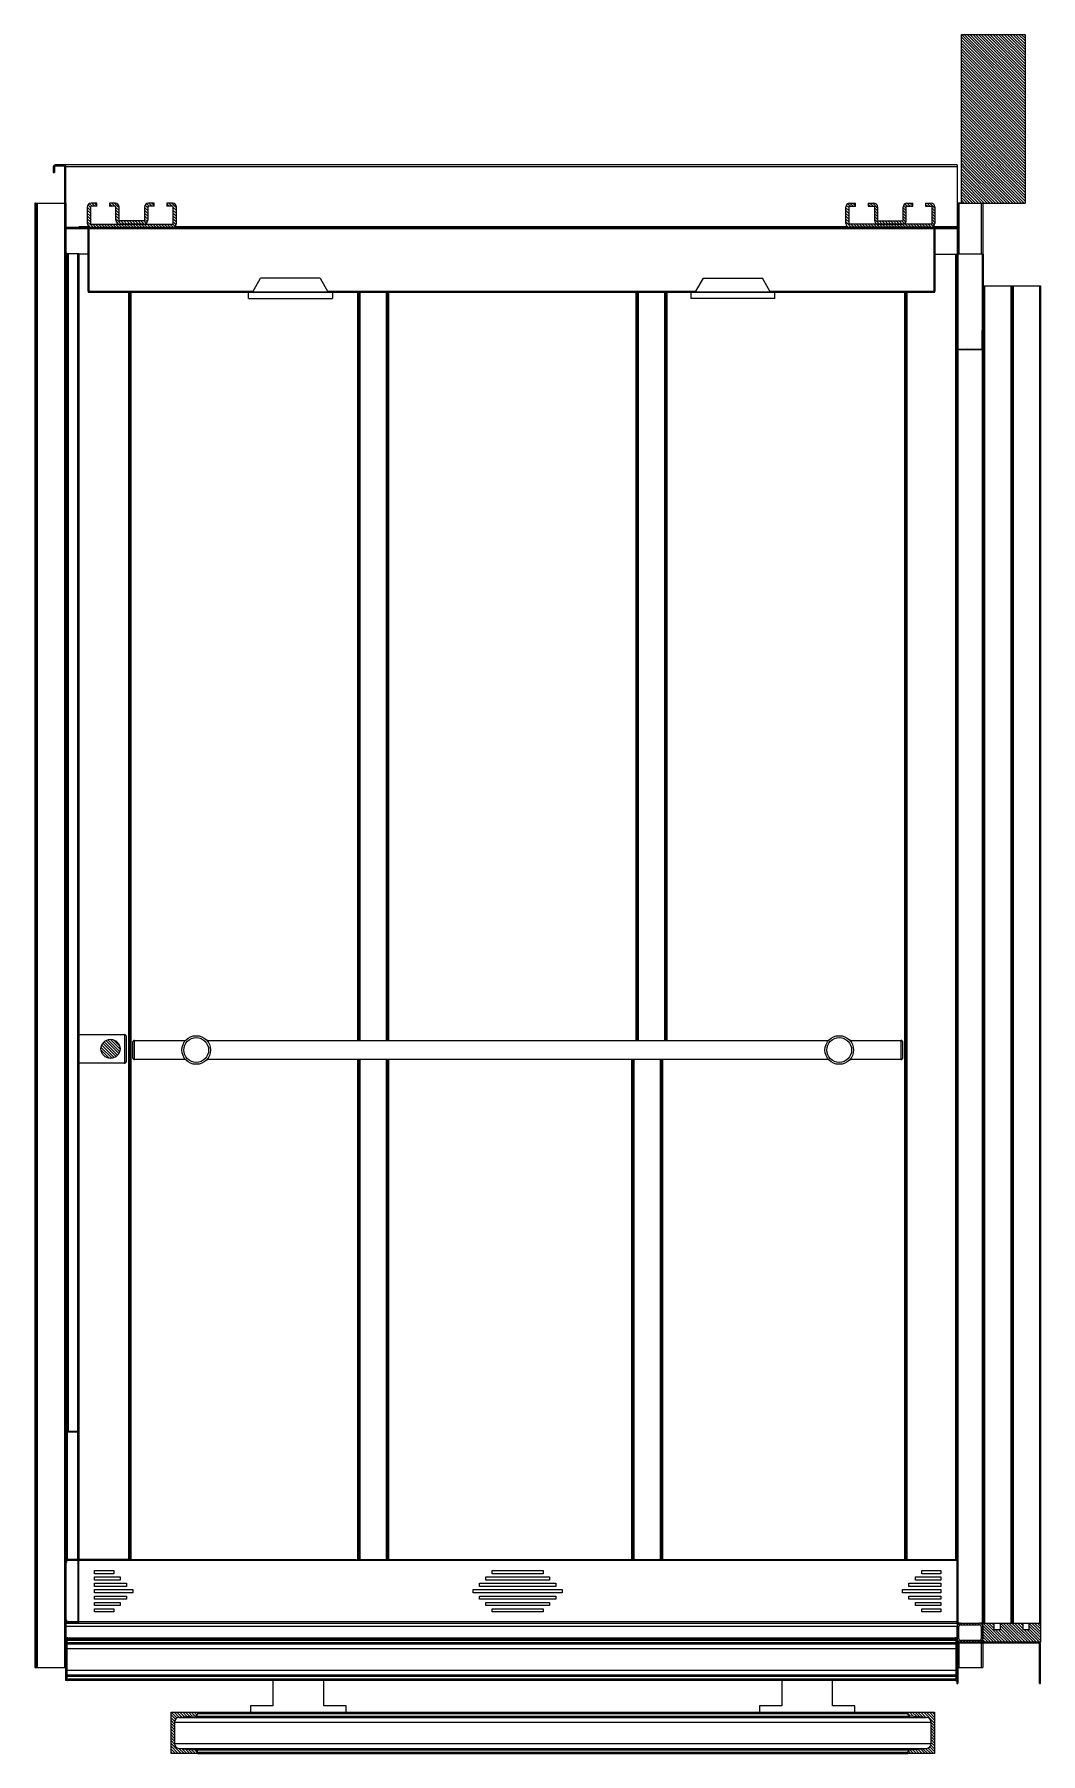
# Model space of a CAD drawing. Header units: millimetres. Extents: x -1580 to 0, y -175 to 2525.
import ezdxf

# ---------------------------------------------------------------- set-up
doc = ezdxf.new("R2010")
doc.units = ezdxf.units.MM
doc.layers.add('Wipeouts', color=7, linetype='Continuous', true_color=0xbcb7d9)
pattern_1 = [(315, (-222661.5256, 44244.533), (2.24506403, 2.24506403), [])]
pattern_2 = [(315, (-222671.5256, 44244.533), (2.24506403, 2.24506403), [])]

msp = doc.modelspace()

# ---------------------------------------------------------------- hatches: boundary and pattern name
at = {"linetype": 'Continuous', "lineweight": 18}
h = msp.add_hatch(dxfattribs=at)
h.set_pattern_fill('ANSI31', angle=-90, style=0)
h.set_pattern_definition(pattern_2)
edge = h.paths.add_edge_path(flags=0)
edge.add_line((-1353.5, -166.8), (-1327.6, -168.9))
edge.add_arc((-1327.9, -172.9), 4, 360, 445.426, ccw=False)
edge.add_line((-1323.9, -172.9), (-1323.9, -175))
edge.add_line((-1323.9, -175), (-1365.9, -175))
edge.add_line((-1365.9, -175), (-1365.9, -110))
edge.add_line((-1365.9, -110), (-1323.9, -110))
edge.add_line((-1323.9, -110), (-1323.9, -112.1))
edge.add_arc((-1327.9, -112.1), 4, 274.574, 360, ccw=False)
edge.add_line((-1327.6, -116.1), (-1353.5, -118.2))
edge.add_arc((-1352.9, -125.7), 7.5, 454.574, 540)
edge.add_line((-1360.4, -125.7), (-1360.4, -159.3))
edge.add_arc((-1352.9, -159.3), 7.5, 540, 625.426)
h = msp.add_hatch(dxfattribs=at)
h.set_pattern_fill('ANSI31', angle=-90, style=0)
h.set_pattern_definition(pattern_1)
edge = h.paths.add_edge_path(flags=0)
edge.add_line((-208.6, -175), (-208.6, -172.9))
edge.add_arc((-204.6, -172.9), 4, 454.574, 540, ccw=False)
edge.add_line((-205, -168.9), (-179, -166.8))
edge.add_arc((-179.6, -159.3), 7.5, 274.574, 360)
edge.add_line((-172.1, -159.3), (-172.1, -125.7))
edge.add_arc((-179.6, -125.7), 7.5, 360, 445.426)
edge.add_line((-179, -118.2), (-205, -116.1))
edge.add_arc((-204.6, -112.1), 4, 540, 625.426, ccw=False)
edge.add_line((-208.6, -112.1), (-208.6, -110))
edge.add_line((-208.6, -110), (-166.6, -110))
edge.add_line((-166.6, -110), (-166.6, -175))
edge.add_line((-166.6, -175), (-208.6, -175))

# ---------------------------------------------------------------- linework, layer by layer
at = {"color": 7, "linetype": 'Continuous', "lineweight": 25}
for p, q in [((-124.4, 2525), (-24.4, 2525)), ((-1365.9, -110), (-1323.9, -110)), ((-1365.9, -175), (-1365.9, -110)), ((-1360.4, -125.7), (-1360.4, -159.3)), ((-1360.4, -125.7), (-172.1, -125.7)), ((-1327.6, -116.1), (-1353.5, -118.2)), ((-1353.5, -118.2), (-179, -118.2)), ((-1327.6, -116.1), (-205, -116.1)), ((-1323.9, -110), (-1323.9, -112.1)), ((-1323.9, -110), (-208.6, -110)), ((-1323.9, -112.1), (-208.6, -112.1)), ((-208.6, -110), (-166.6, -110)), ((-208.6, -112.1), (-208.6, -110)), ((-179, -118.2), (-205, -116.1)), ((-172.1, -159.3), (-172.1, -125.7)), ((-166.6, -110), (-166.6, -175)), ((-1360.4, -159.3), (-172.1, -159.3)), ((-1323.9, -175), (-1365.9, -175)), ((-1353.5, -166.8), (-1327.6, -168.9)), ((-1353.5, -166.8), (-179, -166.8)), ((-1327.6, -168.9), (-205, -168.9)), ((-1323.9, -172.9), (-1323.9, -175)), ((-1323.9, -172.9), (-208.6, -172.9)), ((-1323.9, -175), (-208.6, -175)), ((-208.6, -175), (-208.6, -172.9)), ((-166.6, -175), (-208.6, -175)), ((-205, -168.9), (-179, -166.8))]:
    msp.add_line(p, q, dxfattribs=at)
at = {"linetype": 'ByBlock'}
msp.add_line((-291.6, -110), (-291.6, -100), dxfattribs=at)
at = {"color": 7, "linetype": 'Continuous', "lineweight": 25}
for centre, radius, start, end in [((-1352.9, -125.7), 7.5, 94.574, 180), ((-1327.9, -112.1), 4, 274.574, 0), ((-204.6, -112.1), 4, 180, 265.426), ((-179.6, -125.7), 7.5, 0, 85.426), ((-1352.9, -159.3), 7.5, 180, 265.426), ((-179.6, -159.3), 7.5, 274.574, 0), ((-1327.9, -172.9), 4, 0, 85.426), ((-204.6, -172.9), 4, 94.574, 180)]:
    msp.add_arc(centre, radius, start, end, dxfattribs=at)
at = {"color": 7, "linetype": 'Continuous', "lineweight": 25, "extrusion": (0, 0, -1)}
for centre in [(-1215.9, -117.5), (-316.6, -117.5)]:
    msp.add_ellipse(centre, major_axis=(-6.5, 0), ratio=0.080001, dxfattribs=at)

# ---------------------------------------------------------------- wipeouts: each hides what was drawn before it
msp.add_wipeout([(-1579.9, 2320), (0.1, 2320), (0, -60), (-1580.5, -60)]).dxf.layer = 'Wipeouts'

# ---------------------------------------------------------------- next in the draw order: hatches: boundary and pattern name
at = {"linetype": 'Continuous', "lineweight": 18}
h = msp.add_hatch(dxfattribs=at)
h.set_pattern_fill('ANSI31', angle=-90, style=0)
h.set_pattern_definition(pattern_1)
h.paths.add_polyline_path([(-124.4, 2260), (-124.4, 2525), (-24.4, 2525), (-24.4, 2260)], flags=0)
h = msp.add_hatch(dxfattribs=at)
h.set_pattern_fill('ANSI31', angle=-90, style=0)
h.set_pattern_definition(pattern_2)
h.paths.add_polyline_path([(-1532.4, -40), (-1532.4, 2260), (-1530.9, 2260), (-1530.9, -40)], flags=0)
h = msp.add_hatch(dxfattribs=at)
h.set_pattern_fill('ANSI31', angle=-90, style=0)
h.set_pattern_definition(pattern_2)
edge = h.paths.add_edge_path(flags=0)
edge.add_line((-1482.4, 2260), (-1482.4, 2255))
edge.add_line((-1482.4, 2255), (-1491.4, 2255))
edge.add_arc((-1491.4, 2254), 1, 450, 540)
edge.add_line((-1492.4, 2254), (-1492.4, 2228))
edge.add_arc((-1491.4, 2228), 1, 540, 630)
edge.add_line((-1491.4, 2227), (-1363.4, 2227))
edge.add_arc((-1363.4, 2228), 1, 270, 360)
edge.add_line((-1362.4, 2228), (-1362.4, 2254))
edge.add_arc((-1363.4, 2254), 1, 360, 450)
edge.add_line((-1363.4, 2255), (-1372.4, 2255))
edge.add_line((-1372.4, 2255), (-1372.4, 2260))
edge.add_line((-1372.4, 2260), (-1363.4, 2260))
edge.add_arc((-1363.4, 2254), 6, 360, 450, ccw=False)
edge.add_line((-1357.4, 2254), (-1357.4, 2228))
edge.add_arc((-1363.4, 2228), 6, 270, 360, ccw=False)
edge.add_line((-1363.4, 2222), (-1491.4, 2222))
edge.add_arc((-1491.4, 2228), 6, 540, 630, ccw=False)
edge.add_line((-1497.4, 2228), (-1497.4, 2254))
edge.add_arc((-1491.4, 2254), 6, 450, 540, ccw=False)
edge.add_line((-1491.4, 2260), (-1482.4, 2260))
h = msp.add_hatch(dxfattribs=at)
h.set_pattern_fill('ANSI31', angle=-90, style=0)
h.set_pattern_definition(pattern_2)
edge = h.paths.add_edge_path(flags=0)
edge.add_line((-1392.4, 2260), (-1392.4, 2255))
edge.add_line((-1392.4, 2255), (-1401.4, 2255))
edge.add_arc((-1401.4, 2254), 1, 450, 540)
edge.add_line((-1402.4, 2254), (-1402.4, 2233))
edge.add_arc((-1408.4, 2233), 6, 270, 360, ccw=False)
edge.add_line((-1408.4, 2227), (-1446.4, 2227))
edge.add_arc((-1446.4, 2233), 6, 540, 630, ccw=False)
edge.add_line((-1452.4, 2233), (-1452.4, 2254))
edge.add_arc((-1453.4, 2254), 1, 360, 450)
edge.add_line((-1453.4, 2255), (-1462.4, 2255))
edge.add_line((-1462.4, 2255), (-1462.4, 2260))
edge.add_line((-1462.4, 2260), (-1453.4, 2260))
edge.add_arc((-1453.4, 2254), 6, 360, 450, ccw=False)
edge.add_line((-1447.4, 2254), (-1447.4, 2233))
edge.add_arc((-1446.4, 2233), 1, 540, 630)
edge.add_line((-1446.4, 2232), (-1408.4, 2232))
edge.add_arc((-1408.4, 2233), 1, 270, 360)
edge.add_line((-1407.4, 2233), (-1407.4, 2254))
edge.add_arc((-1401.4, 2254), 6, 450, 540, ccw=False)
edge.add_line((-1401.4, 2260), (-1392.4, 2260))
h = msp.add_hatch(dxfattribs=at)
h.set_pattern_fill('ANSI31', angle=-90, style=0)
h.set_pattern_definition(pattern_1)
edge = h.paths.add_edge_path(flags=0)
edge.add_line((-180.9, 2255), (-180.9, 2260))
edge.add_line((-180.9, 2260), (-171.9, 2260))
edge.add_arc((-171.9, 2254), 6, 360, 450, ccw=False)
edge.add_line((-165.9, 2254), (-165.9, 2228))
edge.add_arc((-171.9, 2228), 6, 270, 360, ccw=False)
edge.add_line((-171.9, 2222), (-299.9, 2222))
edge.add_arc((-299.9, 2228), 6, 540, 630, ccw=False)
edge.add_line((-305.9, 2228), (-305.9, 2254))
edge.add_arc((-299.9, 2254), 6, 450, 540, ccw=False)
edge.add_line((-299.9, 2260), (-290.9, 2260))
edge.add_line((-290.9, 2260), (-290.9, 2255))
edge.add_line((-290.9, 2255), (-299.9, 2255))
edge.add_arc((-299.9, 2254), 1, 450, 540)
edge.add_line((-300.9, 2254), (-300.9, 2228))
edge.add_arc((-299.9, 2228), 1, 540, 630)
edge.add_line((-299.9, 2227), (-171.9, 2227))
edge.add_arc((-171.9, 2228), 1, 270, 360)
edge.add_line((-170.9, 2228), (-170.9, 2254))
edge.add_arc((-171.9, 2254), 1, 360, 450)
edge.add_line((-171.9, 2255), (-180.9, 2255))
h = msp.add_hatch(dxfattribs=at)
h.set_pattern_fill('ANSI31', angle=-90, style=0)
h.set_pattern_definition(pattern_1)
edge = h.paths.add_edge_path(flags=0)
edge.add_line((-270.9, 2255), (-270.9, 2260))
edge.add_line((-270.9, 2260), (-261.9, 2260))
edge.add_arc((-261.9, 2254), 6, 360, 450, ccw=False)
edge.add_line((-255.9, 2254), (-255.9, 2233))
edge.add_arc((-254.9, 2233), 1, 540, 630)
edge.add_line((-254.9, 2232), (-216.9, 2232))
edge.add_arc((-216.9, 2233), 1, 270, 360)
edge.add_line((-215.9, 2233), (-215.9, 2254))
edge.add_arc((-209.9, 2254), 6, 450, 540, ccw=False)
edge.add_line((-209.9, 2260), (-200.9, 2260))
edge.add_line((-200.9, 2260), (-200.9, 2255))
edge.add_line((-200.9, 2255), (-209.9, 2255))
edge.add_arc((-209.9, 2254), 1, 450, 540)
edge.add_line((-210.9, 2254), (-210.9, 2233))
edge.add_arc((-216.9, 2233), 6, 270, 360, ccw=False)
edge.add_line((-216.9, 2227), (-254.9, 2227))
edge.add_arc((-254.9, 2233), 6, 540, 630, ccw=False)
edge.add_line((-260.9, 2233), (-260.9, 2254))
edge.add_arc((-261.9, 2254), 1, 360, 450)
edge.add_line((-261.9, 2255), (-270.9, 2255))
h = msp.add_hatch(dxfattribs=at)
h.set_pattern_fill('ANSI31', angle=-90, style=0)
h.set_pattern_definition(pattern_1)
edge = h.paths.add_edge_path(flags=0)
edge.add_line((-120.9, 2260), (-120.9, 2259.2))
edge.add_line((-120.9, 2259.2), (-129.1, 2259.2))
edge.add_arc((-129.1, 2258.2), 1, 450, 540)
edge.add_line((-130.1, 2258.2), (-130.1, 2031.8))
edge.add_arc((-129.1, 2031.8), 1, 540, 630)
edge.add_line((-129.1, 2030.8), (-92.7, 2030.8))
edge.add_arc((-92.7, 2031.8), 1, 270, 360)
edge.add_line((-91.7, 2031.8), (-91.7, 2060))
edge.add_line((-91.7, 2060), (-90.9, 2060))
edge.add_line((-90.9, 2060), (-90.9, 2031.8))
edge.add_arc((-92.7, 2031.8), 1.8, 270, 360, ccw=False)
edge.add_line((-92.7, 2030), (-129.1, 2030))
edge.add_arc((-129.1, 2031.8), 1.8, 540, 630, ccw=False)
edge.add_line((-130.9, 2031.8), (-130.9, 2258.2))
edge.add_arc((-129.1, 2258.2), 1.8, 450, 540, ccw=False)
edge.add_line((-129.1, 2260), (-120.9, 2260))
h = msp.add_hatch(dxfattribs=at)
h.set_pattern_fill('ANSI31', angle=-90, style=0)
h.set_pattern_definition(pattern_2)
h.paths.add_polyline_path([(-1530.9, 2160), (-1529.4, 2160), (-1529.4, 330.8), (-1530.9, 330.8)], flags=0)
h = msp.add_hatch(dxfattribs=at)
h.set_pattern_fill('ANSI31', angle=-90, style=0)
h.set_pattern_definition(pattern_2)
edge = h.paths.add_edge_path(flags=0)
edge.add_arc((-1460.9, 931.8), 15, 270, 630, ccw=False)
h = msp.add_hatch(dxfattribs=at)
h.set_pattern_fill('ANSI31', angle=-90, style=0)
h.set_pattern_definition(pattern_2)
edge = h.paths.add_edge_path(flags=0)
edge.add_line((-1510.1, 324), (-1510.9, 324))
edge.add_line((-1510.9, 324), (-1510.9, 329))
edge.add_arc((-1511.9, 329), 1, 360, 450)
edge.add_line((-1511.9, 330), (-1529.9, 330))
edge.add_arc((-1529.9, 329), 1, 450, 540)
edge.add_line((-1530.9, 329), (-1530.9, 324))
edge.add_line((-1530.9, 324), (-1531.7, 324))
edge.add_line((-1531.7, 324), (-1531.7, 329))
edge.add_arc((-1529.9, 329), 1.8, 450, 540, ccw=False)
edge.add_line((-1529.9, 330.8), (-1511.9, 330.8))
edge.add_arc((-1511.9, 329), 1.8, 360, 450, ccw=False)
edge.add_line((-1510.1, 329), (-1510.1, 324))
h = msp.add_hatch(dxfattribs=at)
h.set_pattern_fill('ANSI31', angle=-90, style=0)
h.set_pattern_definition(pattern_2)
h.paths.add_polyline_path([(-1511.7, 130), (-1511.7, 330), (-1510.9, 330), (-1510.9, 130)], flags=0)
h = msp.add_hatch(dxfattribs=at)
h.set_pattern_fill('ANSI31', angle=-90, style=0)
h.set_pattern_definition(pattern_2)
edge = h.paths.add_edge_path(flags=0)
edge.add_line((-1530.9, 35), (-1530.1, 35))
edge.add_line((-1530.1, 35), (-1530.1, 31.8))
edge.add_arc((-1529.1, 31.8), 1, 540, 630)
edge.add_line((-1529.1, 30.8), (-1512.7, 30.8))
edge.add_arc((-1512.7, 31.8), 1, 270, 360)
edge.add_line((-1511.7, 31.8), (-1511.7, 128.2))
edge.add_arc((-1512.7, 128.2), 1, 360, 450)
edge.add_line((-1512.7, 129.2), (-1529.1, 129.2))
edge.add_arc((-1529.1, 128.2), 1, 450, 540)
edge.add_line((-1530.1, 128.2), (-1530.1, 125))
edge.add_line((-1530.1, 125), (-1530.9, 125))
edge.add_line((-1530.9, 125), (-1530.9, 128.2))
edge.add_arc((-1529.1, 128.2), 1.8, 450, 540, ccw=False)
edge.add_line((-1529.1, 130), (-1512.7, 130))
edge.add_arc((-1512.7, 128.2), 1.8, 360, 450, ccw=False)
edge.add_line((-1510.9, 128.2), (-1510.9, 31.8))
edge.add_arc((-1512.7, 31.8), 1.8, 270, 360, ccw=False)
edge.add_line((-1512.7, 30), (-1529.1, 30))
edge.add_arc((-1529.1, 31.8), 1.8, 540, 630, ccw=False)
edge.add_line((-1530.9, 31.8), (-1530.9, 35))
h = msp.add_hatch(dxfattribs=at)
h.set_pattern_fill('ANSI31', angle=-90, style=0)
h.set_pattern_definition(pattern_1)
edge = h.paths.add_edge_path(flags=0)
edge.add_line((-125.7, 30), (-96.1, 30))
edge.add_arc((-96.1, 24.8), 5.2, 360, 450, ccw=False)
edge.add_line((-90.9, 24.8), (-90.9, 5.2))
edge.add_arc((-96.1, 5.2), 5.2, 270, 360, ccw=False)
edge.add_line((-96.1, 0), (-125.7, 0))
edge.add_arc((-125.7, 5.2), 5.2, 540, 630, ccw=False)
edge.add_line((-130.9, 5.2), (-130.9, 24.8))
edge.add_arc((-125.7, 24.8), 5.2, 450, 540, ccw=False)
edge = h.paths.add_edge_path(flags=0)
edge.add_arc((-96.1, 5.2), 2.6, 270, 360)
edge.add_line((-93.5, 5.2), (-93.5, 24.8))
edge.add_arc((-96.1, 24.8), 2.6, 360, 450)
edge.add_line((-96.1, 27.4), (-125.7, 27.4))
edge.add_arc((-125.7, 24.8), 2.6, 450, 540)
edge.add_line((-128.3, 24.8), (-128.3, 5.2))
edge.add_arc((-125.7, 5.2), 2.6, 540, 630)
edge.add_line((-125.7, 2.6), (-96.1, 2.6))
h = msp.add_hatch(dxfattribs=at)
h.set_pattern_fill('ANSI31', angle=-90, style=0)
h.set_pattern_definition(pattern_1)
h.paths.add_polyline_path([(-0.1, 30), (-0.1, 0), (-90.9, 0), (-90.9, 30), (-73.2, 30), (-73.2, 20), (-63.2, 20), (-63.2, 30), (-27.8, 30), (-27.8, 20), (-17.8, 20), (-17.8, 30)], flags=0)
h = msp.add_hatch(dxfattribs=at)
h.set_pattern_fill('ANSI31', angle=-90, style=0)
h.set_pattern_definition(pattern_1)
edge = h.paths.add_edge_path(flags=0)
edge.add_line((-0.1, -65), (-1.6, -65))
edge.add_line((-1.6, -65), (-1.6, -2.5))
edge.add_arc((-2.6, -2.5), 1, 360, 450)
edge.add_line((-2.6, -1.5), (-129.2, -1.5))
edge.add_arc((-129.2, -2.5), 1, 450, 540)
edge.add_line((-130.2, -2.5), (-130.2, -65))
edge.add_line((-130.2, -65), (-131.7, -65))
edge.add_line((-131.7, -65), (-131.7, -2.5))
edge.add_arc((-129.2, -2.5), 2.5, 450, 540, ccw=False)
edge.add_line((-129.2, 0), (-2.6, 0))
edge.add_arc((-2.6, -2.5), 2.5, 360, 450, ccw=False)
edge.add_line((-0.1, -2.5), (-0.1, -65))

# ---------------------------------------------------------------- next in the draw order: linework, layer by layer
at = {"color": 7, "linetype": 'Continuous', "lineweight": 25}
for p, q in [((-124.4, 2260), (-124.4, 2525)), ((-24.4, 2525), (-24.4, 2260)), ((-1550.9, 2317), (-1548.9, 2317)), ((-1550.9, 2317), (-1550.9, 2308)), ((-1550.9, 2308), (-1548.9, 2308)), ((-1548.9, 2317), (-1548.9, 2308)), ((-1547.9, 2318), (-1547.9, 2320)), ((-1533.9, 2320), (-1547.9, 2320)), ((-1533.9, 2318), (-1547.9, 2318)), ((-130.9, 2320), (-1533.9, 2320)), ((-1533.9, 2318), (-1533.9, 2320)), ((-1530.9, 2317), (-1532.9, 2317)), ((-1532.9, 2260), (-1532.9, 2317)), ((-1530.9, 2260), (-1530.9, 2317)), ((-130.9, 2320), (-130.9, 2317)), ((-130.9, 2317), (-130.9, 2260)), ((-1578.5, 2260), (-1577, 2260)), ((-1576, 2260), (-1576, -40)), ((-1533.4, 2260), (-1532.4, 2260)), ((-1533.4, 2260), (-1533.4, -40)), ((-1530.9, 2260), (-1532.4, 2260)), ((-1532.4, 2260), (-1532.4, -40)), ((-1530.9, 2260), (-1530.9, -40)), ((-1497.4, 2254), (-1497.4, 2228)), ((-1492.4, 2254), (-1492.4, 2228)), ((-1482.4, 2260), (-1491.4, 2260)), ((-1482.4, 2255), (-1491.4, 2255)), ((-1482.4, 2255), (-1482.4, 2260)), ((-1453.4, 2260), (-1462.4, 2260)), ((-1462.4, 2260), (-1462.4, 2255)), ((-1453.4, 2255), (-1462.4, 2255)), ((-1452.4, 2233), (-1452.4, 2254)), ((-1447.4, 2233), (-1447.4, 2254)), ((-1407.4, 2254), (-1407.4, 2233)), ((-1402.4, 2254), (-1402.4, 2233)), ((-1392.4, 2260), (-1401.4, 2260)), ((-1392.4, 2255), (-1401.4, 2255)), ((-1392.4, 2255), (-1392.4, 2260)), ((-1363.4, 2260), (-1372.4, 2260)), ((-1372.4, 2260), (-1372.4, 2255)), ((-1363.4, 2255), (-1372.4, 2255)), ((-1362.4, 2228), (-1362.4, 2254)), ((-1357.4, 2228), (-1357.4, 2254)), ((-305.9, 2228), (-305.9, 2254)), ((-300.9, 2228), (-300.9, 2254)), ((-299.9, 2260), (-290.9, 2260)), ((-299.9, 2255), (-290.9, 2255)), ((-290.9, 2255), (-290.9, 2260)), ((-270.9, 2260), (-261.9, 2260)), ((-270.9, 2260), (-270.9, 2255)), ((-270.9, 2255), (-261.9, 2255)), ((-260.9, 2254), (-260.9, 2233)), ((-255.9, 2254), (-255.9, 2233)), ((-215.9, 2233), (-215.9, 2254)), ((-210.9, 2233), (-210.9, 2254)), ((-209.9, 2260), (-200.9, 2260)), ((-209.9, 2255), (-200.9, 2255)), ((-200.9, 2255), (-200.9, 2260)), ((-180.9, 2260), (-171.9, 2260)), ((-180.9, 2260), (-180.9, 2255)), ((-180.9, 2255), (-171.9, 2255)), ((-170.9, 2254), (-170.9, 2228)), ((-165.9, 2254), (-165.9, 2228)), ((-130.9, 2260), (-129.1, 2260)), ((-130.9, 2260), (-130.9, 2258.2)), ((-130.9, 2258.2), (-130.9, 2031.8)), ((-130.1, 2258.2), (-130.1, 2031.8)), ((-120.9, 2260), (-129.1, 2260)), ((-120.9, 2259.2), (-129.1, 2259.2)), ((-124.4, 2260), (-24.4, 2260)), ((-120.9, 2259.2), (-120.9, 2260)), ((-90.9, 2260), (-90.9, 2180)), ((-1530.9, 2222), (-130.9, 2222)), ((-1530.9, 2222), (-1530.9, 2220)), ((-1530.9, 2220), (-130.9, 2220)), ((-1495.9, 2220), (-1495.1, 2220)), ((-1495.9, 2121.8), (-1495.9, 2220)), ((-1495.1, 2121.8), (-1495.1, 2220)), ((-1494.4, 2121.8), (-1494.4, 2220)), ((-1491.4, 2227), (-1363.4, 2227)), ((-1491.4, 2222), (-1363.4, 2222)), ((-1408.4, 2232), (-1446.4, 2232)), ((-1408.4, 2227), (-1446.4, 2227)), ((-171.9, 2227), (-299.9, 2227)), ((-171.9, 2222), (-299.9, 2222)), ((-254.9, 2232), (-216.9, 2232)), ((-254.9, 2227), (-216.9, 2227)), ((-167.4, 2121.8), (-167.4, 2220)), ((-166.7, 2220), (-165.9, 2220)), ((-166.7, 2220), (-166.7, 2121.8)), ((-165.9, 2220), (-165.9, 2121.8)), ((-130.9, 2220), (-130.9, 2222)), ((-1530.9, 2180.8), (-1530.1, 2180.8)), ((-1530.1, 2180.8), (-1530.1, 2160)), ((-1529.4, 2180.8), (-1530.1, 2180.8)), ((-1529.4, 2180.8), (-1527.6, 2180.8)), ((-1529.4, 2180.8), (-1529.4, 2160)), ((-1527.6, 2180.8), (-1527.6, 330.8)), ((-1527.6, 2180.8), (-1512.7, 2180.8)), ((-1512.7, 2180.8), (-1512.7, 330.8)), ((-1512.7, 2180.8), (-1510.9, 2180.8)), ((-1510.9, 2180.8), (-1510.9, 330.8)), ((-1495.9, 2180), (-1510.9, 2180)), ((-1494.4, 2180), (-1495.1, 2180)), ((-167.4, 2180), (-166.7, 2180)), ((-165.9, 2180), (-133.5, 2180)), ((-133.5, 2180), (-133.5, 130)), ((-133.5, 2180), (-131.7, 2180)), ((-131.7, 2180), (-130.9, 2180)), ((-131.7, 2180), (-131.7, 30)), ((-129.9, 2180), (-130.1, 2180)), ((-91.9, 2180), (-129.9, 2180)), ((-90.1, 2180), (-91.9, 2180)), ((-90.1, 2180), (-90.1, 30)), ((-1530.9, 2160), (-1529.4, 2160)), ((-1530.9, 2160), (-1530.9, 330.8)), ((-1529.4, 2160), (-1529.4, 330.8)), ((-1237.4, 2120.8), (-1225.1, 2142)), ((-1131.8, 2142), (-1225.1, 2142)), ((-1131.8, 2142), (-1119.5, 2120.8)), ((-530.1, 2142), (-542.4, 2120.8)), ((-530.1, 2142), (-436.8, 2142)), ((-424.5, 2120.8), (-436.8, 2142)), ((-1494.1, 2120.8), (-167.7, 2120.8)), ((-1494.1, 2120), (-167.7, 2120)), ((-1430.9, 2120), (-1430.9, 130)), ((-1244.4, 2110), (-1244.4, 2120)), ((-1244.4, 2110), (-1112.4, 2110)), ((-1112.4, 2120), (-1112.4, 2110)), ((-1070.9, 2120), (-1070.9, 945)), ((-1025.9, 2120), (-1025.9, 945)), ((-634.1, 2120), (-634.1, 945)), ((-589.1, 2120), (-589.1, 945)), ((-549.4, 2120), (-549.4, 2110)), ((-417.4, 2110), (-549.4, 2110)), ((-417.4, 2110), (-417.4, 2120)), ((-211.7, 2120), (-211.7, 130)), ((-90.1, 2130), (-88.3, 2130)), ((-90.1, 2130), (-90.1, 30)), ((-88.3, 2130), (-46.9, 2130)), ((-88.3, 2130), (-88.3, 30)), ((-46.9, 2130), (-46.9, 30)), ((-46.9, 2130), (-45.1, 2130)), ((-45.1, 2130), (-43.3, 2130)), ((-45.1, 2130), (-45.1, 30)), ((-43.3, 2130), (-1.8, 2130)), ((-43.3, 2130), (-43.3, 30)), ((-1.8, 2130), (-1.8, 30)), ((-1.8, 2130), (0, 2130)), ((0, 2130), (0, 30)), ((-90.9, 2060), (-91.7, 2060)), ((-91.7, 2031.8), (-91.7, 2060)), ((-90.9, 2031.8), (-90.9, 2060)), ((-129.1, 2030.8), (-92.7, 2030.8)), ((-129.1, 2030), (-92.7, 2030)), ((-1510.9, 954.3), (-1438.9, 954.3)), ((-1435.9, 931.8), (-1435.9, 951.3)), ((-1435.9, 912.3), (-1435.9, 931.8)), ((-1426.3, 942), (-1426.3, 930)), ((-1426.3, 930), (-1426.3, 918)), ((-1423.3, 945), (-1343.1, 945)), ((-1309.6, 945), (-333.1, 945)), ((-299.6, 945), (-219.3, 945)), ((-216.3, 930), (-216.3, 942)), ((-216.3, 918), (-216.3, 930)), ((-1438.9, 909.3), (-1510.9, 909.3)), ((-1343.1, 915), (-1423.3, 915)), ((-333.1, 915), (-1309.6, 915)), ((-1070.9, 915), (-1070.9, 130)), ((-1025.9, 915), (-1025.9, 130)), ((-640.9, 915), (-640.9, 130)), ((-595.9, 915), (-595.9, 130)), ((-219.3, 915), (-299.6, 915)), ((-1531.7, 329), (-1531.7, 324)), ((-1529.4, 330.8), (-1530.9, 330.8)), ((-1530.9, 329), (-1530.9, 324)), ((-1530.1, 330), (-1530.1, 130)), ((-1511.9, 330.8), (-1529.9, 330.8)), ((-1511.9, 330), (-1529.9, 330)), ((-1529.1, 330), (-1529.1, 130)), ((-1512.7, 330), (-1512.7, 130)), ((-1511.9, 330.8), (-1510.9, 330.8)), ((-1510.9, 330), (-1511.7, 330)), ((-1511.7, 330), (-1511.7, 130)), ((-1510.9, 330.8), (-1510.9, 330.5)), ((-1510.9, 330), (-1510.9, 130)), ((-1510.9, 324), (-1510.9, 329)), ((-1510.1, 324), (-1510.1, 329)), ((-1531.7, 324), (-1530.9, 324)), ((-1510.9, 324), (-1510.1, 324)), ((-1530.9, 130), (-1530.1, 130)), ((-1530.9, 128.2), (-1530.9, 125)), ((-1530.9, 125), (-1530.1, 125)), ((-1530.1, 130), (-1529.1, 130)), ((-1530.1, 128.2), (-1530.1, 125)), ((-1512.7, 130), (-1529.1, 130)), ((-1512.7, 129.2), (-1529.1, 129.2)), ((-1512.7, 130), (-1511.7, 130)), ((-1511.7, 130), (-1510.9, 130)), ((-1511.7, 31.8), (-1511.7, 128.2)), ((-1432.7, 130), (-1510.9, 130)), ((-1510.9, 31.8), (-1510.9, 128.2)), ((-1485.9, 107.5), (-1485.9, 112.5)), ((-1485.9, 112.5), (-1455.9, 112.5)), ((-1455.9, 112.5), (-1455.9, 107.5)), ((-1430.9, 130), (-1432.7, 130)), ((-1430.9, 130), (-1429.1, 130)), ((-1429.1, 130), (-1074.5, 130)), ((-1072.7, 130), (-1070.9, 130)), ((-1070.9, 130), (-1069.1, 130)), ((-1069.1, 130), (-1027.7, 130)), ((-1027.7, 130), (-1025.9, 130)), ((-1025.9, 130), (-1024.1, 130)), ((-1024.1, 130), (-642.7, 130)), ((-861.3, 107.5), (-861.3, 112.5)), ((-861.3, 112.5), (-781.3, 112.5)), ((-781.3, 112.5), (-781.3, 107.5)), ((-642.7, 130), (-640.9, 130)), ((-640.9, 130), (-639.1, 130)), ((-639.1, 130), (-597.7, 130)), ((-597.7, 130), (-595.9, 130)), ((-595.9, 130), (-594.1, 130)), ((-592.3, 130), (-213.5, 130)), ((-213.5, 130), (-211.7, 130)), ((-211.7, 130), (-209.9, 130)), ((-209.9, 130), (-133.5, 130)), ((-186.7, 107.5), (-186.7, 112.5)), ((-186.7, 112.5), (-156.7, 112.5)), ((-156.7, 112.5), (-156.7, 107.5)), ((-133.5, 130), (-131.7, 130)), ((-1455.9, 107.5), (-1485.9, 107.5)), ((-1485.9, 97.5), (-1485.9, 102.5)), ((-1485.9, 102.5), (-1445.9, 102.5)), ((-1445.9, 97.5), (-1485.9, 97.5)), ((-1485.9, 87.5), (-1485.9, 92.5)), ((-1485.9, 92.5), (-1435.9, 92.5)), ((-1435.9, 87.5), (-1485.9, 87.5)), ((-1485.9, 77.5), (-1485.9, 82.5)), ((-1485.9, 82.5), (-1425.9, 82.5)), ((-1445.9, 102.5), (-1445.9, 97.5)), ((-1435.9, 92.5), (-1435.9, 87.5)), ((-1425.9, 82.5), (-1425.9, 77.5)), ((-891.3, 77.5), (-891.3, 82.5)), ((-891.3, 82.5), (-751.3, 82.5)), ((-881.3, 87.5), (-881.3, 92.5)), ((-881.3, 92.5), (-761.3, 92.5)), ((-761.3, 87.5), (-881.3, 87.5)), ((-871.3, 97.5), (-871.3, 102.5)), ((-871.3, 102.5), (-771.3, 102.5)), ((-771.3, 97.5), (-871.3, 97.5)), ((-781.3, 107.5), (-861.3, 107.5)), ((-771.3, 102.5), (-771.3, 97.5)), ((-761.3, 92.5), (-761.3, 87.5)), ((-751.3, 82.5), (-751.3, 77.5)), ((-216.7, 77.5), (-216.7, 82.5)), ((-216.7, 82.5), (-156.7, 82.5)), ((-206.7, 87.5), (-206.7, 92.5)), ((-206.7, 92.5), (-156.7, 92.5)), ((-156.7, 87.5), (-206.7, 87.5)), ((-196.7, 97.5), (-196.7, 102.5)), ((-196.7, 102.5), (-156.7, 102.5)), ((-156.7, 97.5), (-196.7, 97.5)), ((-156.7, 107.5), (-186.7, 107.5)), ((-156.7, 102.5), (-156.7, 97.5)), ((-156.7, 92.5), (-156.7, 87.5)), ((-156.7, 82.5), (-156.7, 77.5)), ((-1425.9, 77.5), (-1485.9, 77.5)), ((-1485.9, 72.5), (-1435.9, 72.5)), ((-1485.9, 67.5), (-1485.9, 72.5)), ((-1435.9, 67.5), (-1485.9, 67.5)), ((-1485.9, 62.5), (-1445.9, 62.5)), ((-1485.9, 57.5), (-1485.9, 62.5)), ((-1445.9, 57.5), (-1485.9, 57.5)), ((-1445.9, 62.5), (-1445.9, 57.5)), ((-1435.9, 72.5), (-1435.9, 67.5)), ((-751.3, 77.5), (-891.3, 77.5)), ((-881.3, 67.5), (-881.3, 72.5)), ((-881.3, 72.5), (-761.3, 72.5)), ((-761.3, 67.5), (-881.3, 67.5)), ((-871.3, 57.5), (-871.3, 62.5)), ((-871.3, 62.5), (-771.3, 62.5)), ((-771.3, 57.5), (-871.3, 57.5)), ((-771.3, 62.5), (-771.3, 57.5)), ((-761.3, 72.5), (-761.3, 67.5)), ((-156.7, 77.5), (-216.7, 77.5)), ((-206.7, 67.5), (-206.7, 72.5)), ((-206.7, 72.5), (-156.7, 72.5)), ((-156.7, 67.5), (-206.7, 67.5)), ((-196.7, 57.5), (-196.7, 62.5)), ((-196.7, 62.5), (-156.7, 62.5)), ((-156.7, 57.5), (-196.7, 57.5)), ((-156.7, 72.5), (-156.7, 67.5)), ((-156.7, 62.5), (-156.7, 57.5)), ((-1530.9, 35), (-1530.9, 31.8)), ((-1530.1, 35), (-1530.9, 35)), ((-1530.9, 30), (-130.9, 30)), ((-1530.9, 25), (-1530.9, 30)), ((-1530.1, 35), (-1530.1, 31.8)), ((-1529.1, 30.8), (-1512.7, 30.8)), ((-1529.1, 30), (-1512.7, 30)), ((-1485.9, 52.5), (-1455.9, 52.5)), ((-1485.9, 47.5), (-1485.9, 52.5)), ((-1455.9, 47.5), (-1485.9, 47.5)), ((-1455.9, 52.5), (-1455.9, 47.5)), ((-861.3, 47.5), (-861.3, 52.5)), ((-861.3, 52.5), (-781.3, 52.5)), ((-781.3, 47.5), (-861.3, 47.5)), ((-781.3, 52.5), (-781.3, 47.5)), ((-186.7, 47.5), (-186.7, 52.5)), ((-186.7, 52.5), (-156.7, 52.5)), ((-156.7, 47.5), (-186.7, 47.5)), ((-156.7, 52.5), (-156.7, 47.5)), ((-130.9, 30), (-130.9, 25)), ((-129.9, 30), (-130.9, 30)), ((-125.7, 30), (-129.9, 30)), ((-125.7, 30), (-96.1, 30)), ((-125.7, 27.4), (-96.1, 27.4)), ((-91.9, 30), (-96.1, 30)), ((-90.9, 30), (-91.9, 30)), ((-90.9, 30), (-73.2, 30)), ((-90.9, 0), (-90.9, 30)), ((-73.2, 30), (-73.2, 20)), ((-73.2, 30), (-63.2, 30)), ((-63.2, 30), (-27.8, 30)), ((-63.2, 20), (-63.2, 30)), ((-27.8, 30), (-27.8, 20)), ((-27.8, 30), (-17.8, 30)), ((-17.8, 30), (0, 30)), ((-17.8, 20), (-17.8, 30)), ((0, 30), (0, 0)), ((-1530.9, 25), (-130.9, 25)), ((-1530.9, 7), (-1530.9, 25)), ((-1530.9, 7), (-130.9, 7)), ((-1530.9, -57), (-1530.9, 4)), ((-1528.9, -57), (-1528.9, 4)), ((-132.9, 2.9), (-1528.9, 2.9)), ((-1527.9, 7), (-133.9, 7)), ((-1527.9, 5), (-133.9, 5)), ((-132.9, 4), (-132.9, -57)), ((-130.9, 25), (-130.9, 7)), ((-130.9, 5.2), (-130.9, 24.8)), ((-130.9, 4), (-130.9, -57)), ((-2.5, 0), (-129.2, 0)), ((-128.3, 5.2), (-128.3, 24.8)), ((-96.1, 2.6), (-125.7, 2.6)), ((-96.1, 0), (-125.7, 0)), ((-93.5, 24.8), (-93.5, 5.2)), ((-90.9, 24.8), (-90.9, 5.2)), ((0, 0), (-90.9, 0)), ((-73.2, 20), (-63.2, 20)), ((-27.8, 20), (-17.8, 20)), ((-132.9, -1.1), (-1528.9, -1.1)), ((-132.9, -3.2), (-1528.9, -3.2)), ((-132.9, -10.7), (-1528.9, -10.7)), ((-131.7, -2.5), (-131.7, -65)), ((-130.2, -2.5), (-130.2, -65)), ((-2.5, -1.5), (-129.2, -1.5)), ((-90.9, -1.5), (-90.9, -40)), ((-1.5, -65), (-1.5, -2.5)), ((0, -65), (0, -2.5)), ((-1580, -40), (-1578.5, -40)), ((-1578.5, -40), (-1577, -40)), ((-1577, -40), (-1576, -40)), ((-1576, -40), (-1533.4, -40)), ((-1533.4, -40), (-1532.4, -40)), ((-1532.4, -40), (-1530.9, -40)), ((-132.9, -44.3), (-1528.9, -44.3)), ((-132.9, -51.8), (-1528.9, -51.8)), ((-132.9, -53.9), (-1528.9, -53.9)), ((-130.2, -40), (-128.4, -40)), ((-128.4, -40), (-93.4, -40)), ((-93.4, -40), (-90.9, -40)), ((-1530.9, -60), (-1530.9, -57)), ((-1528.9, -60), (-1530.9, -60)), ((-1528.9, -60), (-1528.9, -59.8)), ((-1510.9, -58), (-1527.9, -58)), ((-1510.9, -60), (-1527.9, -60)), ((-1510.9, -58), (-1510.9, -60)), ((-150.9, -60), (-1510.9, -60)), ((-133.9, -58), (-150.9, -58)), ((-150.9, -60), (-150.9, -58)), ((-133.9, -60), (-150.9, -60)), ((-132.9, -60), (-132.9, -59.8)), ((-132.9, -60), (-131.7, -60)), ((-131.7, -65), (-130.2, -65)), ((-1.5, -65), (0, -65))]:
    msp.add_line(p, q, dxfattribs=at)
at = {"color": 8, "linetype": 'Continuous', "lineweight": 25}
for p, q in [((-130.9, 2317), (-1530.9, 2317)), ((-128.4, 2259.2), (-128.4, 2180)), ((-93.4, 2260), (-93.4, 2180)), ((-1494.8, 2223), (-1510.9, 2223)), ((-303.3, 2223), (-1360.1, 2223)), ((-130.9, 2223), (-168.6, 2223)), ((-129.9, 2180), (-129.9, 2031.2)), ((-91.9, 2180), (-91.9, 2031.2)), ((-1494.4, 2121.8), (-1236.8, 2121.8)), ((-1432.7, 2120), (-1432.7, 130)), ((-1429.1, 2120), (-1429.1, 130)), ((-1120.1, 2121.8), (-541.8, 2121.8)), ((-1072.7, 2120), (-1072.7, 945)), ((-1069.1, 2120), (-1069.1, 945)), ((-1027.7, 2120), (-1027.7, 945)), ((-1024.1, 2120), (-1024.1, 945)), ((-635.9, 2120), (-635.9, 945)), ((-632.3, 2120), (-632.3, 945)), ((-590.9, 2120), (-590.9, 945)), ((-587.3, 2120), (-587.3, 945)), ((-425.1, 2121.8), (-167.4, 2121.8)), ((-213.5, 2120), (-213.5, 130)), ((-209.9, 2120), (-209.9, 130)), ((-129.9, 2030.2), (-129.9, 30)), ((-91.9, 2030.2), (-91.9, 30)), ((-1438.9, 954.3), (-1438.9, 931.8)), ((-1438.9, 931.8), (-1438.9, 909.3)), ((-1423.3, 930), (-1423.3, 945)), ((-1423.3, 915), (-1423.3, 930)), ((-219.3, 945), (-219.3, 930)), ((-219.3, 930), (-219.3, 915)), ((-1072.7, 915), (-1072.7, 130)), ((-1069.1, 915), (-1069.1, 130)), ((-1027.7, 915), (-1027.7, 130)), ((-1024.1, 915), (-1024.1, 130)), ((-642.7, 915), (-642.7, 130)), ((-639.1, 915), (-639.1, 130)), ((-597.7, 915), (-597.7, 130)), ((-594.1, 915), (-594.1, 130)), ((-1511.7, 128.2), (-1530.1, 128.2)), ((-131.7, 128.2), (-1510.9, 128.2)), ((-1511.7, 31.8), (-1530.1, 31.8)), ((-131.7, 31.8), (-1510.9, 31.8)), ((-128.4, 30), (-128.4, 29.2)), ((-93.4, 30), (-93.4, 29.2)), ((-128.4, 0.8), (-128.4, 0)), ((-93.4, 0.8), (-93.4, 0)), ((-128.4, -1.5), (-128.4, -40)), ((-93.4, -1.5), (-93.4, -40)), ((-133.4, -57.9), (-1528.4, -57.9))]:
    msp.add_line(p, q, dxfattribs=at)
msp.add_line((-130.9, 1881.1), (-130.9, -65))
at = {"color": 7, "linetype": 'Continuous', "lineweight": 25}
for points in [[(-1578.5, -40), (-1578.5, 2260), (-1580, 2260), (-1580, -40)], [(-1577, -40), (-1577, 2260), (-1576, 2260), (-1533.4, 2260)]]:
    msp.add_lwpolyline(points, dxfattribs=at)
at = {"linetype": 'ByBlock'}
for points in [[(-165.9, 2220), (-1495.9, 2220), (-1495.9, 2120), (-165.9, 2120)], [(-1240.9, -100), (-1240.9, -110), (-1090.9, -110), (-1090.9, -100), (-1125.9, -100), (-1125.9, -60), (-1205.9, -60), (-1205.9, -100)]]:
    msp.add_lwpolyline(points, close=True, dxfattribs=at)
msp.add_lwpolyline([(-291.6, -100), (-326.6, -100), (-326.6, -60), (-406.6, -60), (-406.6, -100), (-441.6, -100), (-441.6, -110), (-291.6, -110)], dxfattribs=at)
at = {"color": 7, "linetype": 'Continuous', "lineweight": 25}
for centre, radius in [((-1460.9, 931.8), 15), ((-1326.3, 930), 22.5), ((-1326.3, 930), 19.5), ((-316.3, 930), 22.5), ((-316.3, 930), 19.5)]:
    msp.add_circle(centre, radius, dxfattribs=at)
for centre, radius, start, end in [((-1547.9, 2317), 3, 90, 180), ((-1547.9, 2317), 1, 90, 180), ((-1533.9, 2317), 3, 0, 90), ((-1533.9, 2317), 1, 0, 90), ((-1491.4, 2254), 6, 90, 180), ((-1491.4, 2254), 1, 90, 180), ((-1453.4, 2254), 6, 0, 90), ((-1453.4, 2254), 1, 0, 90), ((-1401.4, 2254), 6, 90, 180), ((-1401.4, 2254), 1, 90, 180), ((-1363.4, 2254), 6, 0, 90), ((-1363.4, 2254), 1, 0, 90), ((-299.9, 2254), 6, 90, 180), ((-299.9, 2254), 1, 90, 180), ((-261.9, 2254), 6, 0, 90), ((-261.9, 2254), 1, 0, 90), ((-209.9, 2254), 6, 90, 180), ((-209.9, 2254), 1, 90, 180), ((-171.9, 2254), 6, 0, 90), ((-171.9, 2254), 1, 0, 90), ((-129.1, 2258.2), 1.8, 90, 180), ((-129.1, 2258.2), 1, 90, 180), ((-1491.4, 2228), 6, 180, 270), ((-1491.4, 2228), 1, 180, 270), ((-1446.4, 2233), 6, 180, 270), ((-1446.4, 2233), 1, 180, 270), ((-1408.4, 2233), 1, 270, 0), ((-1408.4, 2233), 6, 270, 0), ((-1363.4, 2228), 1, 270, 0), ((-1363.4, 2228), 6, 270, 0), ((-299.9, 2228), 6, 180, 270), ((-299.9, 2228), 1, 180, 270), ((-254.9, 2233), 6, 180, 270), ((-254.9, 2233), 1, 180, 270), ((-216.9, 2233), 6, 270, 0), ((-216.9, 2233), 1, 270, 0), ((-171.9, 2228), 1, 270, 0), ((-171.9, 2228), 6, 270, 0), ((-1494.1, 2121.8), 1.8, 180, 270), ((-1494.1, 2121.8), 1, 180, 270), ((-167.7, 2121.8), 1, 270, 0), ((-167.7, 2121.8), 1.8, 270, 0), ((-129.1, 2031.8), 1.8, 180, 270), ((-129.1, 2031.8), 1, 180, 270), ((-92.7, 2031.8), 1, 270, 0), ((-92.7, 2031.8), 1.8, 270, 0), ((-1438.9, 951.3), 3, 0, 90), ((-1423.3, 942), 3, 90, 180), ((-219.3, 942), 3, 0, 90), ((-1438.9, 912.3), 3, 270, 0), ((-1423.3, 918), 3, 180, 270), ((-219.3, 918), 3, 270, 0), ((-1529.9, 329), 1.8, 90, 180), ((-1529.9, 329), 1, 90, 180), ((-1511.9, 329), 1.8, 0, 90), ((-1511.9, 329), 1, 0, 90), ((-1529.1, 128.2), 1.8, 90, 180), ((-1529.1, 128.2), 1, 90, 180), ((-1512.7, 128.2), 1.8, 0, 90), ((-1512.7, 128.2), 1, 0, 90), ((-1529.1, 31.8), 1.8, 180, 270), ((-1529.1, 31.8), 1, 180, 270), ((-1512.7, 31.8), 1, 270, 0), ((-1512.7, 31.8), 1.8, 270, 0), ((-125.7, 24.8), 5.2, 90, 180), ((-125.7, 24.8), 2.6, 90, 180), ((-96.1, 24.8), 5.2, 0, 90), ((-96.1, 24.8), 2.6, 0, 90), ((-1527.9, 4), 3, 90, 180), ((-1527.9, 4), 1, 90, 180), ((-133.9, 4), 3, 0, 90), ((-133.9, 4), 1, 0, 90), ((-129.2, -2.5), 2.5, 90, 180), ((-125.7, 5.2), 5.2, 180, 270), ((-125.7, 5.2), 2.6, 180, 270), ((-96.1, 5.2), 5.2, 270, 0), ((-96.1, 5.2), 2.6, 270, 0), ((-2.5, -2.5), 2.5, 0, 90), ((-129.2, -2.5), 1, 90, 180), ((-2.5, -2.5), 1, 0, 90), ((-1527.9, -57), 3, 180, 270), ((-1527.9, -57), 1, 180, 270), ((-133.9, -57), 1, 270, 0), ((-133.9, -57), 3, 270, 0)]:
    msp.add_arc(centre, radius, start, end, dxfattribs=at)
at = {"color": 7, "linetype": 'Continuous', "lineweight": 25, "extrusion": (0, 0, -1)}
for centre in [(-1305.9, -52.5), (-1135.9, -52.5), (-396.6, -52.5), (-236.6, -52.5)]:
    msp.add_ellipse(centre, major_axis=(-6.5, 0), ratio=0.080001, dxfattribs=at)
at = {"color": 7, "linetype": 'Continuous', "lineweight": 25}
for points, knots in [([(-1494.3, 2120.8), (-1494.3, 2120.9), (-1494.4, 2121.2), (-1494.4, 2121.6), (-1494.4, 2121.8)], [0, 0, 0, 0, 0.32144, 1, 1, 1, 1]), ([(-1494.1, 2120.8), (-1494.2, 2120.8), (-1494.2, 2120.8), (-1494.3, 2121.1), (-1494.4, 2121.4), (-1494.4, 2121.7), (-1494.4, 2121.8)], [0, 0, 0, 0, 0.25002, 0.500098, 0.749995, 1, 1, 1, 1]), ([(-167.4, 2121.8), (-167.5, 2121.7), (-167.5, 2121.4), (-167.6, 2121.1), (-167.7, 2120.8), (-167.7, 2120.8), (-167.7, 2120.8)], [0, 0, 0, 0, 0.250005, 0.499902, 0.74998, 1, 1, 1, 1]), ([(-167.4, 2121.8), (-167.5, 2121.6), (-167.5, 2121.2), (-167.5, 2120.9), (-167.5, 2120.8)], [0, 0, 0, 0, 0.68102, 1, 1, 1, 1])]:
    msp.add_open_spline(points, degree=3, knots=knots, dxfattribs=at)

doc.saveas('drawing.dxf')
